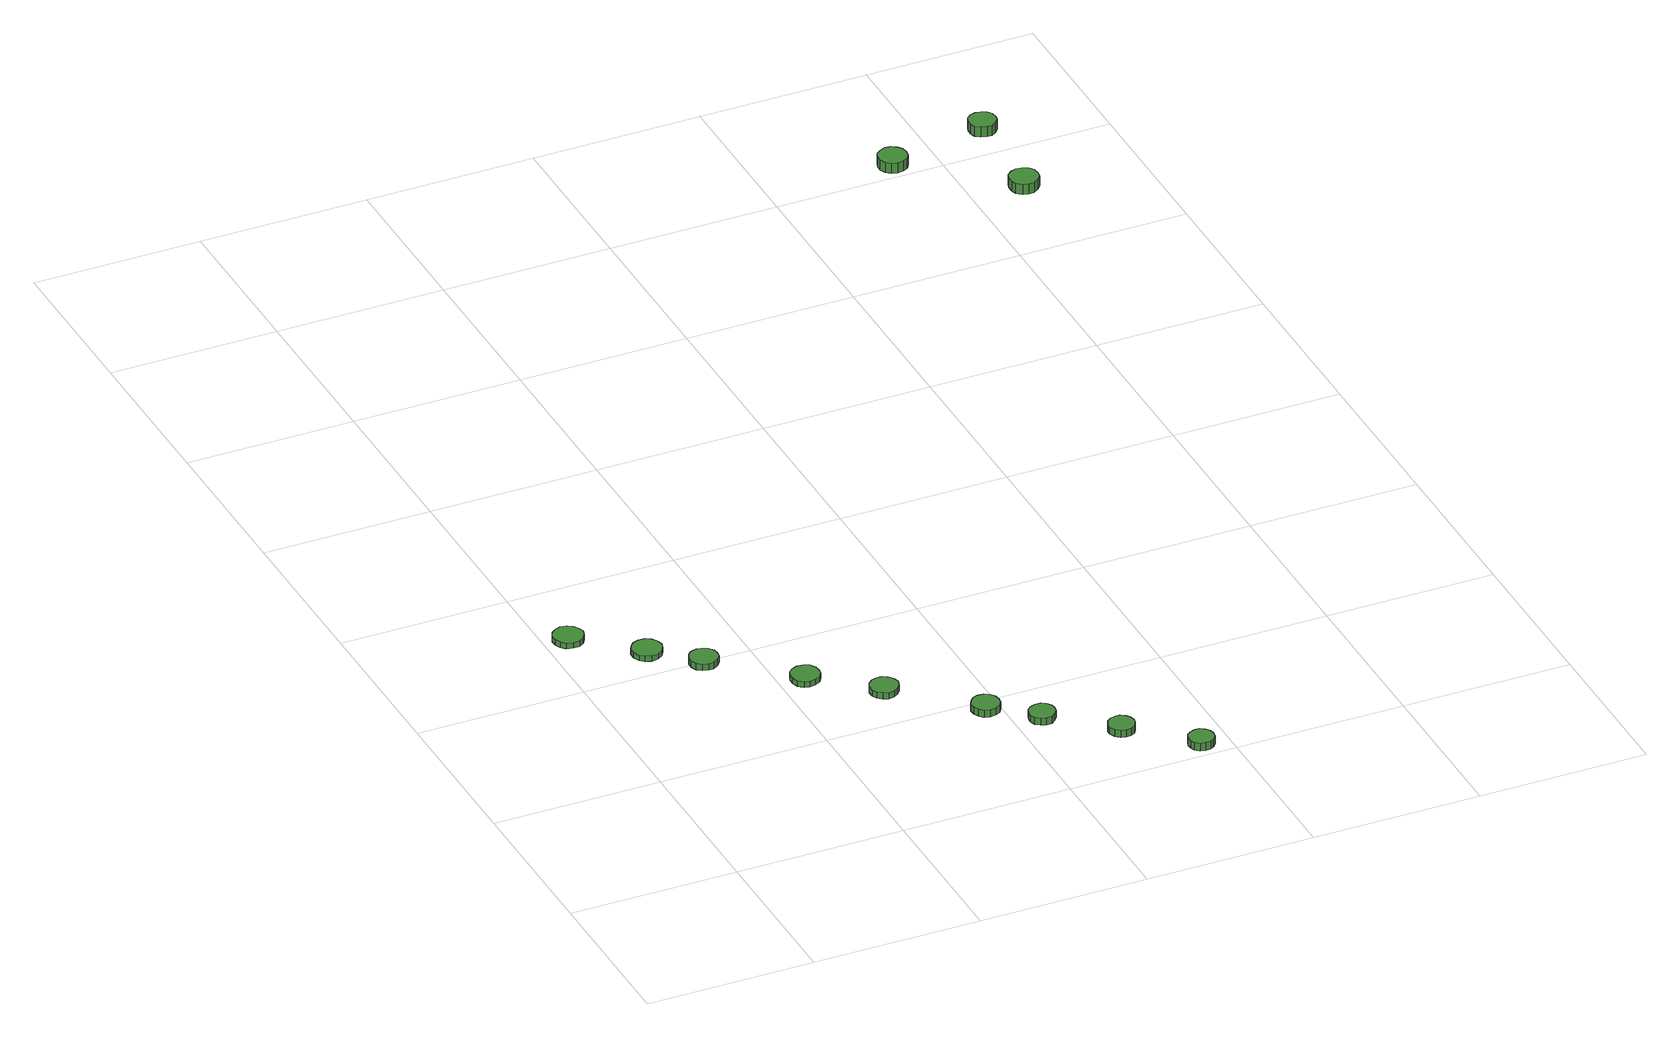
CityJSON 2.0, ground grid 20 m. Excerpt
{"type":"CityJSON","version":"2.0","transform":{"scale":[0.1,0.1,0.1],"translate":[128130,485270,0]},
"CityObjects":{
"tree1":{"type":"SolitaryVegetationObject","attributes":{"function":"something"},"geometry":[{"type":"MultiSurface","lod":"1","boundaries":[[[0,1,2,3,4,5,6,7,8,9,10,11,12,13,14]],[[15,16,17,18,19,20,21,22,23,24,25,26,27,28,29]],[[0,29,28,1]],[[1,28,27,2]],[[2,27,26,3]],[[3,26,25,4]],[[4,25,24,5]],[[5,24,23,6]],[[6,23,22,7]],[[7,22,21,8]],[[8,21,20,9]],[[9,20,19,10]],[[10,19,18,11]],[[11,18,17,12]],[[12,17,16,13]],[[13,16,15,14]],[[14,15,29,0]]]}]},
"tree2":{"type":"SolitaryVegetationObject","attributes":{"function":"something"},"geometry":[{"type":"MultiSurface","lod":"1","boundaries":[[[30,31,32,33,34,35,36,37,38,39,40,41,42,43,44]],[[45,46,47,48,49,50,51,52,53,54,55,56,57,58,59]],[[30,59,58,31]],[[31,58,57,32]],[[32,57,56,33]],[[33,56,55,34]],[[34,55,54,35]],[[35,54,53,36]],[[36,53,52,37]],[[37,52,51,38]],[[38,51,50,39]],[[39,50,49,40]],[[40,49,48,41]],[[41,48,47,42]],[[42,47,46,43]],[[43,46,45,44]],[[44,45,59,30]]]}]},
"tree3":{"type":"SolitaryVegetationObject","attributes":{"function":"something"},"geometry":[{"type":"MultiSurface","lod":"1","boundaries":[[[60,61,62,63,64,65,66,67,68,69,70,71,72,73,74]],[[75,76,77,78,79,80,81,82,83,84,85,86,87,88,89]],[[60,89,88,61]],[[61,88,87,62]],[[62,87,86,63]],[[63,86,85,64]],[[64,85,84,65]],[[65,84,83,66]],[[66,83,82,67]],[[67,82,81,68]],[[68,81,80,69]],[[69,80,79,70]],[[70,79,78,71]],[[71,78,77,72]],[[72,77,76,73]],[[73,76,75,74]],[[74,75,89,60]]]}]},
"tree4":{"type":"SolitaryVegetationObject","attributes":{"function":"something"},"geometry":[{"type":"MultiSurface","lod":"1","boundaries":[[[90,91,92,93,94,95,96,97,98,99,100,101,102,103,104]],[[105,106,107,108,109,110,111,112,113,114,115,116,117,118,119]],[[90,119,118,91]],[[91,118,117,92]],[[92,117,116,93]],[[93,116,115,94]],[[94,115,114,95]],[[95,114,113,96]],[[96,113,112,97]],[[97,112,111,98]],[[98,111,110,99]],[[99,110,109,100]],[[100,109,108,101]],[[101,108,107,102]],[[102,107,106,103]],[[103,106,105,104]],[[104,105,119,90]]]}]},
"tree5":{"type":"SolitaryVegetationObject","attributes":{"function":"something"},"geometry":[{"type":"MultiSurface","lod":"1","boundaries":[[[120,121,122,123,124,125,126,127,128,129,130,131,132,133,134]],[[135,136,137,138,139,140,141,142,143,144,145,146,147,148,149]],[[120,149,148,121]],[[121,148,147,122]],[[122,147,146,123]],[[123,146,145,124]],[[124,145,144,125]],[[125,144,143,126]],[[126,143,142,127]],[[127,142,141,128]],[[128,141,140,129]],[[129,140,139,130]],[[130,139,138,131]],[[131,138,137,132]],[[132,137,136,133]],[[133,136,135,134]],[[134,135,149,120]]]}]},
"tree6":{"type":"SolitaryVegetationObject","attributes":{"function":"something"},"geometry":[{"type":"MultiSurface","lod":"1","boundaries":[[[150,151,152,153,154,155,156,157,158,159,160,161,162,163,164]],[[165,166,167,168,169,170,171,172,173,174,175,176,177,178,179]],[[150,179,178,151]],[[151,178,177,152]],[[152,177,176,153]],[[153,176,175,154]],[[154,175,174,155]],[[155,174,173,156]],[[156,173,172,157]],[[157,172,171,158]],[[158,171,170,159]],[[159,170,169,160]],[[160,169,168,161]],[[161,168,167,162]],[[162,167,166,163]],[[163,166,165,164]],[[164,165,179,150]]]}]},
"tree7":{"type":"SolitaryVegetationObject","attributes":{"function":"something"},"geometry":[{"type":"MultiSurface","lod":"1","boundaries":[[[180,181,182,183,184,185,186,187,188,189,190,191,192,193,194]],[[195,196,197,198,199,200,201,202,203,204,205,206,207,208,209]],[[180,209,208,181]],[[181,208,207,182]],[[182,207,206,183]],[[183,206,205,184]],[[184,205,204,185]],[[185,204,203,186]],[[186,203,202,187]],[[187,202,201,188]],[[188,201,200,189]],[[189,200,199,190]],[[190,199,198,191]],[[191,198,197,192]],[[192,197,196,193]],[[193,196,195,194]],[[194,195,209,180]]]}]},
"tree8":{"type":"SolitaryVegetationObject","attributes":{"function":"something"},"geometry":[{"type":"MultiSurface","lod":"1","boundaries":[[[210,211,212,213,214,215,216,217,218,219,220,221,222,223,224]],[[225,226,227,228,229,230,231,232,233,234,235,236,237,238,239]],[[210,239,238,211]],[[211,238,237,212]],[[212,237,236,213]],[[213,236,235,214]],[[214,235,234,215]],[[215,234,233,216]],[[216,233,232,217]],[[217,232,231,218]],[[218,231,230,219]],[[219,230,229,220]],[[220,229,228,221]],[[221,228,227,222]],[[222,227,226,223]],[[223,226,225,224]],[[224,225,239,210]]]}]},
"tree9":{"type":"SolitaryVegetationObject","attributes":{"function":"something"},"geometry":[{"type":"MultiSurface","lod":"1","boundaries":[[[240,241,242,243,244,245,246,247,248,249,250,251,252,253,254]],[[255,256,257,258,259,260,261,262,263,264,265,266,267,268,269]],[[240,269,268,241]],[[241,268,267,242]],[[242,267,266,243]],[[243,266,265,244]],[[244,265,264,245]],[[245,264,263,246]],[[246,263,262,247]],[[247,262,261,248]],[[248,261,260,249]],[[249,260,259,250]],[[250,259,258,251]],[[251,258,257,252]],[[252,257,256,253]],[[253,256,255,254]],[[254,255,269,240]]]}]},
"tree10":{"type":"SolitaryVegetationObject","attributes":{"function":"something"},"geometry":[{"type":"MultiSurface","lod":"1","boundaries":[[[270,271,272,273,274,275,276,277,278,279,280,281,282,283,284]],[[285,286,287,288,289,290,291,292,293,294,295,296,297,298,299]],[[270,299,298,271]],[[271,298,297,272]],[[272,297,296,273]],[[273,296,295,274]],[[274,295,294,275]],[[275,294,293,276]],[[276,293,292,277]],[[277,292,291,278]],[[278,291,290,279]],[[279,290,289,280]],[[280,289,288,281]],[[281,288,287,282]],[[282,287,286,283]],[[283,286,285,284]],[[284,285,299,270]]]}]},
"tree11":{"type":"SolitaryVegetationObject","attributes":{"function":"something"},"geometry":[{"type":"MultiSurface","lod":"1","boundaries":[[[300,301,302,303,304,305,306,307,308,309,310,311,312,313,314]],[[315,316,317,318,319,320,321,322,323,324,325,326,327,328,329]],[[300,329,328,301]],[[301,328,327,302]],[[302,327,326,303]],[[303,326,325,304]],[[304,325,324,305]],[[305,324,323,306]],[[306,323,322,307]],[[307,322,321,308]],[[308,321,320,309]],[[309,320,319,310]],[[310,319,318,311]],[[311,318,317,312]],[[312,317,316,313]],[[313,316,315,314]],[[314,315,329,300]]]}]},
"tree12":{"type":"SolitaryVegetationObject","attributes":{"function":"something"},"geometry":[{"type":"MultiSurface","lod":"1","boundaries":[[[330,331,332,333,334,335,336,337,338,339,340,341,342,343,344]],[[345,346,347,348,349,350,351,352,353,354,355,356,357,358,359]],[[330,359,358,331]],[[331,358,357,332]],[[332,357,356,333]],[[333,356,355,334]],[[334,355,354,335]],[[335,354,353,336]],[[336,353,352,337]],[[337,352,351,338]],[[338,351,350,339]],[[339,350,349,340]],[[340,349,348,341]],[[341,348,347,342]],[[342,347,346,343]],[[343,346,345,344]],[[344,345,359,330]]]}]}
},
"vertices":[
[45,499,9],[43,506,9],[39,512,9],[33,516,9],[25,517,9],[18,514,9],[13,510,9],[10,503,9],[10,496,9],[13,489,9],[18,484,9],[25,482,9],[33,482,9],[39,486,9],[43,492,9],[43,492,2],[39,486,2],[33,482,2],[25,482,2],[18,484,2],[13,489,2],[10,496,2],[10,503,2],[13,510,2],[18,514,2],[25,517,2],[33,516,2],[39,512,2],[43,506,2],[45,499,2],
[112,440,9],[110,447,9],[106,453,9],[100,457,9],[92,457,9],[85,455,9],[80,450,9],[77,444,9],[77,436,9],[80,429,9],[85,425,9],[92,422,9],[100,423,9],[106,427,9],[110,433,9],[110,433,2],[106,427,2],[100,423,2],[92,422,2],[85,425,2],[80,429,2],[77,436,2],[77,444,2],[80,450,2],[85,455,2],[92,457,2],[100,457,2],[106,453,2],[110,447,2],[112,440,2],
[159,396,10],[158,403,10],[153,409,10],[147,412,10],[141,413,10],[134,411,10],[129,406,10],[126,400,10],[126,393,10],[129,386,10],[134,382,10],[141,380,10],[147,380,10],[153,384,10],[158,389,10],[158,389,2],[153,384,2],[147,380,2],[141,380,2],[134,382,2],[129,386,2],[126,393,2],[126,400,2],[129,406,2],[134,411,2],[141,413,2],[147,412,2],[153,409,2],[158,403,2],[159,396,2],
[246,320,9],[245,327,9],[241,333,9],[234,336,9],[227,337,9],[221,335,9],[215,330,9],[213,324,9],[213,317,9],[215,310,9],[221,305,9],[227,303,9],[234,304,9],[241,307,9],[245,313,9],[245,313,2],[241,307,2],[234,304,2],[227,303,2],[221,305,2],[215,310,2],[213,317,2],[213,324,2],[215,330,2],[221,335,2],[227,337,2],[234,336,2],[241,333,2],[245,327,2],[246,320,2],
[314,262,10],[312,269,10],[308,274,10],[302,278,10],[295,278,10],[289,276,10],[284,272,10],[281,265,10],[281,258,10],[284,252,10],[289,248,10],[295,245,10],[302,246,10],[308,250,10],[312,255,10],[312,255,2],[308,250,2],[302,246,2],[295,245,2],[289,248,2],[284,252,2],[281,258,2],[281,265,2],[284,272,2],[289,276,2],[295,278,2],[302,278,2],[308,274,2],[312,269,2],[314,262,2],
[399,183,10],[398,190,10],[394,196,10],[388,199,10],[381,200,10],[375,198,10],[370,193,10],[367,187,10],[367,180,10],[370,174,10],[375,169,10],[381,167,10],[388,168,10],[394,171,10],[398,177,10],[398,177,1],[394,171,1],[388,168,1],[381,167,1],[375,169,1],[370,174,1],[367,180,1],[367,187,1],[370,193,1],[375,198,1],[381,200,1],[388,199,1],[394,196,1],[398,190,1],[399,183,1],
[447,142,10],[446,148,10],[442,154,10],[437,157,10],[430,157,10],[424,155,10],[419,151,10],[417,145,10],[417,139,10],[419,133,10],[424,129,10],[430,127,10],[437,127,10],[442,131,10],[446,136,10],[446,136,1],[442,131,1],[437,127,1],[430,127,1],[424,129,1],[419,133,1],[417,139,1],[417,145,1],[419,151,1],[424,155,1],[430,157,1],[437,157,1],[442,154,1],[446,148,1],[447,142,1],
[516,84,10],[514,90,10],[511,95,10],[505,99,10],[499,99,10],[493,97,10],[488,93,10],[485,87,10],[485,81,10],[488,75,10],[493,70,10],[499,68,10],[505,69,10],[511,72,10],[514,78,10],[514,78,1],[511,72,1],[505,69,1],[499,68,1],[493,70,1],[488,75,1],[485,81,1],[485,87,1],[488,93,1],[493,97,1],[499,99,1],[505,99,1],[511,95,1],[514,90,1],[516,84,1],
[583,23,10],[582,29,10],[578,34,10],[573,38,10],[567,38,10],[561,36,10],[556,32,10],[554,26,10],[554,20,10],[556,15,10],[561,10,10],[567,9,10],[573,9,10],[578,12,10],[582,17,10],[582,17,0],[578,12,0],[573,9,0],[567,9,0],[561,10,0],[556,15,0],[554,20,0],[554,26,0],[556,32,0],[561,36,0],[567,38,0],[573,38,0],[578,34,0],[582,29,0],[583,23,0],
[761,1211,22],[760,1218,22],[756,1223,22],[750,1227,22],[743,1228,22],[736,1225,22],[731,1221,22],[728,1214,22],[728,1207,22],[731,1201,22],[736,1196,22],[743,1194,22],[750,1195,22],[756,1198,22],[760,1204,22],[760,1204,9],[756,1198,9],[750,1195,9],[743,1194,9],[736,1196,9],[731,1201,9],[728,1207,9],[728,1214,9],[731,1221,9],[736,1225,9],[743,1228,9],[750,1227,9],[756,1223,9],[760,1218,9],[761,1211,9],
[873,1111,23],[872,1118,23],[868,1124,23],[861,1127,23],[854,1128,23],[848,1126,23],[842,1121,23],[840,1115,23],[840,1108,23],[842,1101,23],[848,1096,23],[854,1094,23],[861,1095,23],[868,1099,23],[872,1104,23],[872,1104,10],[868,1099,10],[861,1095,10],[854,1094,10],[848,1096,10],[842,1101,10],[840,1108,10],[840,1115,10],[842,1121,10],[848,1126,10],[854,1128,10],[861,1127,10],[868,1124,10],[872,1118,10],[873,1111,10],
[878,1232,24],[877,1239,24],[873,1244,24],[867,1247,24],[861,1248,24],[854,1246,24],[849,1242,24],[847,1236,24],[847,1229,24],[849,1223,24],[854,1219,24],[861,1217,24],[867,1217,24],[873,1221,24],[877,1226,24],[877,1226,11],[873,1221,11],[867,1217,11],[861,1217,11],[854,1219,11],[849,1223,11],[847,1229,11],[847,1236,11],[849,1242,11],[854,1246,11],[861,1248,11],[867,1247,11],[873,1244,11],[877,1239,11],[878,1232,11]
]}
